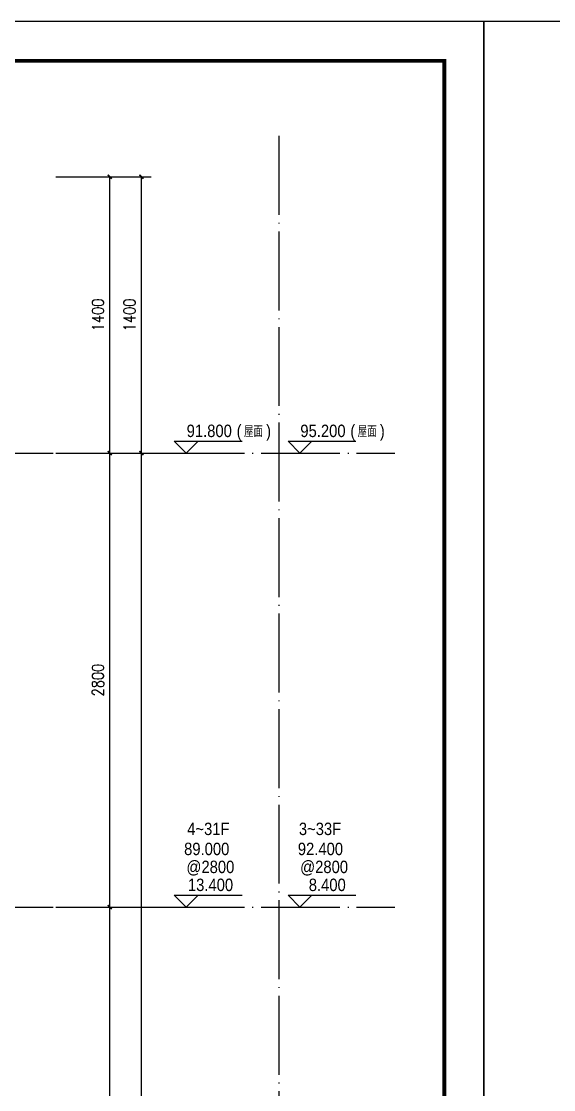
# Model space of a CAD drawing. Extents: x 718358 to 1668613, y -348838 to -159582.
# Drawn here: x 849706 to 852402, y -342370 to -336958 of the extents above; entities that cross this region are included whole.
import ezdxf

# ---------------------------------------------------------------- set-up
doc = ezdxf.new("R2010")
doc.units = 0
doc.header["$LTSCALE"] = 1000
doc.linetypes.add('DOTE', pattern=[2.42, 2, -0.2, 0.02, -0.2])
for name, color, linetype in [('建-图框', 4, 'Continuous'), ('建-尺寸', 73, 'Continuous'), ('建-标高', 3, 'Continuous'), ('建-符号说明', 7, 'Continuous'), ('建-轴网', 14, 'DOTE')]:
    doc.layers.add(name, color=color, linetype=linetype)
doc.styles.add('_TCH_DIM', font='gt单线西文.shx', dxfattribs={"width": 0.8, "bigfont": 'gt单线中文.shx'})
doc.styles.add('DIM_FONT', font='SIMPLEX.shx', dxfattribs={"width": 0.8, "bigfont": 'GBCBIG.shx'})
doc.dimstyles.new('DIMN20', dxfattribs={"dimscale": 0.2, "dimtxt": 300, "dimasz": 100, "dimexe": 250, "dimexo": 300, "dimgap": 150, "dimtad": 1, "dimdec": 0, "dimzin": 0, "dimdsep": 46, "dimtxsty": 'DIM_FONT', "dimblk": 'ARCHTICK', "dimcen": 0.09, "dimdle": 1, "dimclrt": 7, "dimazin": 2, "dimtfac": 1, "dimtdec": 0, "dimtix": 1, "dimtmove": 2, "dimatfit": 3, "dimldrblk": 'ARCHTICK', "dimfxl": 1, "dimtolj": 1, "dimtzin": 0, "dimarcsym": 0})

# ---------------------------------------------------------------- blocks, each defined once
blk = doc.blocks.new('_ArchTick')
at = {"color": 0, "linetype": 'ByBlock', "const_width": 0.4}
blk.add_lwpolyline([(-0.5, -0.5), (0.5, 0.5)], dxfattribs=at)
blk = doc.blocks.new('*D1802')
at = {"layer": 'Defpoints', "color": 0, "transparency": 16777216}
for p in [(849819.8, -341444.7), (850153.8, -341444.7), (849819.8, -343744.7)]:
    blk.add_point(p, dxfattribs=at)
at = {"layer": '建-尺寸', "color": 0, "lineweight": -2, "transparency": 16777216}
for p, q in [((849879.8, -341444.7), (850203.8, -341444.7)), ((850153.8, -343744.9), (850153.8, -341444.5)), ((849879.8, -343744.7), (850203.8, -343744.7))]:
    blk.add_line(p, q, dxfattribs=at)
at = {"layer": '建-尺寸', "color": 0, "lineweight": -2, "transparency": 16777216, "xscale": 20, "yscale": 20, "zscale": 20}
for p, rotation in [((850153.8, -341444.7), 90), ((850153.8, -343744.7), 270)]:
    blk.add_blockref('_ArchTick', p, dxfattribs=dict(at, rotation=rotation))
at = {"layer": '建-尺寸', "color": 7, "transparency": 16777216, "insert": (850093.8, -342594.7), "char_height": 60, "attachment_point": 5, "rotation": 90, "style": 'DIM_FONT'}
blk.add_mtext('\\A1;2800', dxfattribs=at)
blk = doc.blocks.new('*D1803')
at = {"layer": 'Defpoints', "color": 0, "transparency": 16777216}
for p in [(849819.8, -339144.7), (850153.8, -339144.7), (849819.8, -341444.7)]:
    blk.add_point(p, dxfattribs=at)
at = {"layer": '建-尺寸', "color": 0, "lineweight": -2, "transparency": 16777216}
for p, q in [((849879.8, -339144.7), (850203.8, -339144.7)), ((850153.8, -341444.9), (850153.8, -339144.5)), ((849879.8, -341444.7), (850203.8, -341444.7))]:
    blk.add_line(p, q, dxfattribs=at)
at = {"layer": '建-尺寸', "color": 0, "lineweight": -2, "transparency": 16777216, "xscale": 20, "yscale": 20, "zscale": 20}
for p, rotation in [((850153.8, -339144.7), 90), ((850153.8, -341444.7), 270)]:
    blk.add_blockref('_ArchTick', p, dxfattribs=dict(at, rotation=rotation))
at = {"layer": '建-尺寸', "color": 7, "transparency": 16777216, "insert": (850093.8, -340294.7), "char_height": 60, "attachment_point": 5, "rotation": 90, "style": 'DIM_FONT'}
blk.add_mtext('\\A1;2800', dxfattribs=at)
blk = doc.blocks.new('*D1804')
at = {"layer": 'Defpoints', "color": 0, "transparency": 16777216}
for p in [(849819.8, -337744.7), (850153.8, -337744.7), (849819.8, -339144.7)]:
    blk.add_point(p, dxfattribs=at)
at = {"layer": '建-尺寸', "color": 0, "lineweight": -2, "transparency": 16777216}
for p, q in [((849879.8, -337744.7), (850203.8, -337744.7)), ((850153.8, -339144.9), (850153.8, -337744.5)), ((849879.8, -339144.7), (850203.8, -339144.7))]:
    blk.add_line(p, q, dxfattribs=at)
at = {"layer": '建-尺寸', "color": 0, "lineweight": -2, "transparency": 16777216, "xscale": 20, "yscale": 20, "zscale": 20}
for p, rotation in [((850153.8, -337744.7), 90), ((850153.8, -339144.7), 270)]:
    blk.add_blockref('_ArchTick', p, dxfattribs=dict(at, rotation=rotation))
at = {"layer": '建-尺寸', "color": 7, "transparency": 16777216, "insert": (850093.8, -338444.7), "char_height": 60, "attachment_point": 5, "rotation": 90, "style": 'DIM_FONT'}
blk.add_mtext('\\A1;1400', dxfattribs=at)
blk = doc.blocks.new('*D1805')
at = {"layer": 'Defpoints', "color": 0, "transparency": 16777216}
for p in [(849819.8, -339144.7), (850313.8, -339144.7), (849819.8, -346244.7)]:
    blk.add_point(p, dxfattribs=at)
at = {"layer": '建-尺寸', "color": 0, "lineweight": -2, "transparency": 16777216}
for p, q in [((849879.8, -339144.7), (850363.8, -339144.7)), ((850313.8, -346244.9), (850313.8, -339144.5)), ((849879.8, -346244.7), (850363.8, -346244.7))]:
    blk.add_line(p, q, dxfattribs=at)
at = {"layer": '建-尺寸', "color": 0, "lineweight": -2, "transparency": 16777216, "xscale": 20, "yscale": 20, "zscale": 20}
for p, rotation in [((850313.8, -339144.7), 90), ((850313.8, -346244.7), 270)]:
    blk.add_blockref('_ArchTick', p, dxfattribs=dict(at, rotation=rotation))
at = {"layer": '建-尺寸', "color": 7, "transparency": 16777216, "insert": (850251.8, -342694.7), "char_height": 60, "attachment_point": 5, "rotation": 90, "style": 'DIM_FONT'}
blk.add_mtext('\\A1;祥各栋立面图', dxfattribs=at)
blk = doc.blocks.new('*D1806')
at = {"layer": 'Defpoints', "color": 0, "transparency": 16777216}
for p in [(849819.8, -337744.7), (850313.8, -337744.7), (849819.8, -339144.7)]:
    blk.add_point(p, dxfattribs=at)
at = {"layer": '建-尺寸', "color": 0, "lineweight": -2, "transparency": 16777216}
for p, q in [((849879.8, -337744.7), (850363.8, -337744.7)), ((850313.8, -339144.9), (850313.8, -337744.5)), ((849879.8, -339144.7), (850363.8, -339144.7))]:
    blk.add_line(p, q, dxfattribs=at)
at = {"layer": '建-尺寸', "color": 0, "lineweight": -2, "transparency": 16777216, "xscale": 20, "yscale": 20, "zscale": 20}
for p, rotation in [((850313.8, -337744.7), 90), ((850313.8, -339144.7), 270)]:
    blk.add_blockref('_ArchTick', p, dxfattribs=dict(at, rotation=rotation))
at = {"layer": '建-尺寸', "color": 7, "transparency": 16777216, "insert": (850253.8, -338444.7), "char_height": 60, "attachment_point": 5, "rotation": 90, "style": 'DIM_FONT'}
blk.add_mtext('\\A1;1400', dxfattribs=at)

msp = doc.modelspace()

# ---------------------------------------------------------------- linework, layer by layer
at = {"layer": '建-图框'}
for points in [[(835227.9, -348837.6), (852047.9, -348837.6), (852047.9, -336957.6), (835227.9, -336957.6)], [(852047.9, -348837.6), (868867.9, -348837.6), (868867.9, -336957.6), (852047.9, -336957.6)]]:
    msp.add_lwpolyline(points, close=True, dxfattribs=at)
at = {"layer": '建-图框', "const_width": 20}
msp.add_lwpolyline([(835727.9, -348637.6), (851847.9, -348637.6), (851847.9, -337157.6), (835727.9, -337157.6)], close=True, dxfattribs=at)
at = {"layer": '建-标高'}
for p, q in [((850540.5, -339144.7), (850480.5, -339084.7)), ((850480.5, -339084.7), (850824.5, -339084.7)), ((850540.5, -339144.7), (850600.5, -339084.7)), ((851116.4, -339144.7), (851056.4, -339084.7)), ((851056.4, -339084.7), (851400.4, -339084.7)), ((851116.4, -339144.7), (851176.4, -339084.7)), ((850177.1, -339144.7), (850600.5, -339144.7)), ((850540.5, -341444.7), (850480.5, -341384.7)), ((850480.5, -341384.7), (850824.5, -341384.7)), ((850540.5, -341444.7), (850600.5, -341384.7)), ((851116.4, -341444.7), (851056.4, -341384.7)), ((851056.4, -341384.7), (851400.4, -341384.7)), ((851116.4, -341444.7), (851176.4, -341384.7)), ((850177.1, -341444.7), (850600.5, -341444.7))]:
    msp.add_line(p, q, dxfattribs=at)
at = {"layer": '建-轴网', "ltscale": 0.2}
for p, q in [((851010.9, -346650.2), (851010.9, -337503.6)), ((843659.6, -339144.7), (851598.1, -339144.7)), ((843659.6, -341444.7), (851598.1, -341444.7))]:
    msp.add_line(p, q, dxfattribs=at)

# ---------------------------------------------------------------- texts
at = {"layer": '建-标高', "style": '_TCH_DIM'}
for s, height, width, p in [('91.800', 63, 0.888889, (850542.9, -339063.7)), ('(', 63, 0.888889, (850796.1, -339063.7)), ('屋面', 57.32, 0.8, (850833.4, -339063.7)), (')', 63, 0.888889, (850945.4, -339063.7)), ('95.200', 63, 0.888889, (851118.8, -339063.7)), ('(', 63, 0.888889, (851372, -339063.7)), ('屋面', 57.32, 0.8, (851409.3, -339063.7)), (')', 63, 0.888889, (851521.3, -339063.7)), ('89.000', 63, 0.888889, (850530.1, -341181.7)), ('92.400', 63, 0.888889, (851106, -341181.7)), ('@2800', 63, 0.888889, (850541.8, -341272.7)), ('@2800', 63, 0.888889, (851117.7, -341272.7)), ('13.400', 63, 0.888889, (850549.3, -341363.7)), ('8.400', 63, 0.888889, (851161.4, -341363.7))]:
    msp.add_text(s, height=height, dxfattribs=dict(at, width=width)).set_placement(p)
at = {"layer": '建-符号说明', "style": '_TCH_DIM', "width": 0.888889}
for s, p in [('4~31F', (850545.7, -341080.1)), ('3~33F', (851111.3, -341080.1))]:
    msp.add_text(s, height=63, dxfattribs=at).set_placement(p)

# ---------------------------------------------------------------- dimensions: what is measured, and where the dimension line sits
at = {"layer": '建-尺寸'}
for distance, picture, middle in [(-334, '*D1804', (850093.8, -338444.7)), (-494, '*D1806', (850253.8, -338444.7))]:
    dim = msp.add_aligned_dim(p1=(849819.8, -339144.7), p2=(849819.8, -337744.7), distance=distance, dimstyle='DIMN20', dxfattribs=at)
    dim.commit()
    dim.dimension.update_dxf_attribs({"geometry": picture, "text_midpoint": middle})
for p1, p2, distance, text, picture, middle in [((849819.8, -341444.7), (849819.8, -339144.7), -334, '2800', '*D1803', (850093.8, -340294.7)), ((849819.8, -346244.7), (849819.8, -339144.7), -494, '祥各栋立面图', '*D1805', (850251.8, -342694.7)), ((849819.8, -343744.7), (849819.8, -341444.7), -334, '2800', '*D1802', (850093.8, -342594.7))]:
    dim = msp.add_aligned_dim(p1=p1, p2=p2, distance=distance, text=text, dimstyle='DIMN20', dxfattribs=at)
    dim.commit()
    dim.dimension.update_dxf_attribs({"geometry": picture, "text_midpoint": middle})

doc.saveas('drawing.dxf')
